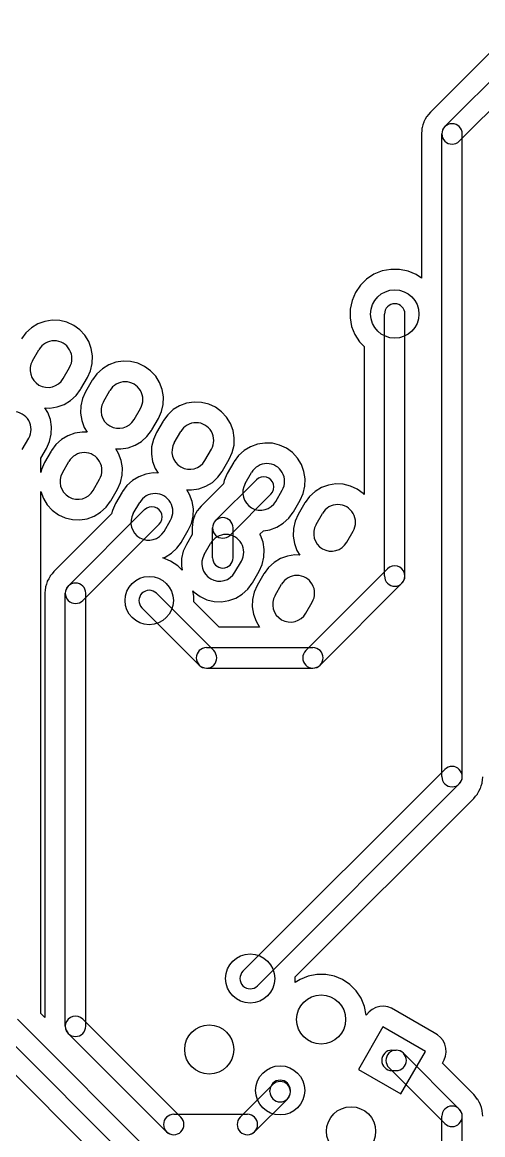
# Model space of a CAD drawing. Extents: x 10 to 213, y -213 to -15.
# Drawn here: x 55.5 to 69.79, y -170.75 to -136.24 of the extents above; entities that cross this region are included whole.
import ezdxf

# ---------------------------------------------------------------- set-up
doc = ezdxf.new("R2010")
doc.units = 0
doc.header["$MEASUREMENT"] = 0
doc.layers.add('BLACK', color=250, linetype='CONTINUOUS')

msp = doc.modelspace()

# ---------------------------------------------------------------- linework, layer by layer
at = {"layer": 'BLACK'}
for p, q in [((85.4549, -122.63), (68.6095, -139.475)), ((85.9039, -123.079), (69.0585, -139.925)), ((75.0336, -132.153), (68.1605, -139.026)), ((75.0336, -132.153), (68.1605, -139.026)), ((68.1046, -139.094), (68.0481, -139.162)), ((68.1046, -139.094), (68.0481, -139.162)), ((68.1605, -139.026), (68.1046, -139.094)), ((68.1605, -139.026), (68.1046, -139.094)), ((67.9289, -139.418), (67.9023, -139.502)), ((67.9289, -139.418), (67.9023, -139.502)), ((67.9546, -139.334), (67.9289, -139.418)), ((67.9546, -139.334), (67.9289, -139.418)), ((67.957, -139.33), (67.9546, -139.334)), ((67.957, -139.33), (67.9546, -139.334)), ((67.9585, -139.325), (67.957, -139.33)), ((67.9585, -139.325), (67.957, -139.33)), ((68.0009, -139.248), (67.9585, -139.325)), ((68.0009, -139.248), (67.9585, -139.325)), ((68.0425, -139.17), (68.0009, -139.248)), ((68.0425, -139.17), (68.0009, -139.248)), ((68.0457, -139.166), (68.0425, -139.17)), ((68.0457, -139.166), (68.0425, -139.17)), ((68.0481, -139.162), (68.0457, -139.166)), ((68.0481, -139.162), (68.0457, -139.166)), ((67.8816, -139.687), (67.8815, -139.696)), ((67.8816, -139.687), (67.8815, -139.696)), ((67.8815, -139.696), (67.8815, -139.697)), ((67.8815, -139.696), (67.8815, -139.697)), ((67.8815, -139.697), (67.8815, -139.697)), ((67.8815, -139.697), (67.8815, -139.7)), ((67.8815, -139.697), (67.8815, -139.697)), ((67.8815, -139.697), (67.8815, -139.7)), ((67.8815, -139.7), (67.8815, -144.174)), ((67.8815, -139.7), (67.8815, -144.174)), ((67.8914, -139.599), (67.8816, -139.687)), ((67.8914, -139.599), (67.8816, -139.687)), ((67.9003, -139.512), (67.8914, -139.599)), ((67.9003, -139.512), (67.8914, -139.599)), ((67.9018, -139.507), (67.9003, -139.512)), ((67.9018, -139.507), (67.9003, -139.512)), ((67.9023, -139.502), (67.9018, -139.507)), ((67.9023, -139.502), (67.9018, -139.507)), ((68.5165, -159.641), (68.5165, -139.7)), ((69.1515, -159.641), (69.1515, -139.7)), ((66.9299, -143.902), (66.6631, -143.953)), ((66.9299, -143.902), (66.6631, -143.953)), ((67.2015, -143.904), (66.9299, -143.902)), ((67.2015, -143.904), (66.9299, -143.902)), ((67.4675, -143.959), (67.2015, -143.904)), ((67.4675, -143.959), (67.2015, -143.904)), ((66.184, -144.203), (65.9899, -144.393)), ((66.184, -144.203), (65.9899, -144.393)), ((66.4112, -144.055), (66.184, -144.203)), ((66.4112, -144.055), (66.184, -144.203)), ((66.6631, -143.953), (66.4112, -144.055)), ((66.6631, -143.953), (66.4112, -144.055)), ((67.7179, -144.064), (67.4675, -143.959)), ((67.7179, -144.064), (67.4675, -143.959)), ((67.8815, -144.174), (67.7179, -144.064)), ((67.8815, -144.174), (67.7179, -144.064)), ((65.8364, -144.618), (65.7294, -144.867)), ((65.8364, -144.618), (65.7294, -144.867)), ((65.9899, -144.393), (65.8364, -144.618)), ((65.9899, -144.393), (65.8364, -144.618)), ((65.7294, -144.867), (65.673, -145.133)), ((65.7294, -144.867), (65.673, -145.133)), ((65.673, -145.133), (65.6692, -145.404)), ((65.673, -145.133), (65.6692, -145.404)), ((66.7385, -153.416), (66.7385, -145.288)), ((67.3735, -153.416), (67.3735, -145.288)), ((55.9818, -145.595), (55.784, -145.715)), ((55.9818, -145.595), (55.784, -145.715)), ((56.1991, -145.516), (55.9818, -145.595)), ((56.1991, -145.516), (55.9818, -145.595)), ((56.4276, -145.481), (56.1991, -145.516)), ((56.4276, -145.481), (56.1991, -145.516)), ((56.6587, -145.49), (56.4276, -145.481)), ((56.6587, -145.49), (56.4276, -145.481)), ((56.8835, -145.545), (56.6587, -145.49)), ((56.8835, -145.545), (56.6587, -145.49)), ((57.0934, -145.642), (56.8835, -145.545)), ((57.0934, -145.642), (56.8835, -145.545)), ((57.2805, -145.778), (57.0934, -145.642)), ((57.2805, -145.778), (57.0934, -145.642)), ((65.6692, -145.404), (65.7182, -145.672)), ((65.6692, -145.404), (65.7182, -145.672)), ((55.6132, -145.871), (55.4759, -146.057)), ((55.6132, -145.871), (55.4759, -146.057)), ((55.784, -145.715), (55.6132, -145.871)), ((55.784, -145.715), (55.6132, -145.871)), ((57.4377, -145.947), (57.2805, -145.778)), ((57.4377, -145.947), (57.2805, -145.778)), ((57.5589, -146.144), (57.4377, -145.947)), ((57.5589, -146.144), (57.4377, -145.947)), ((65.7182, -145.672), (65.8182, -145.924)), ((65.7182, -145.672), (65.8182, -145.924)), ((65.8182, -145.924), (65.9653, -146.152)), ((65.8182, -145.924), (65.9653, -146.152)), ((57.6395, -146.361), (57.5589, -146.144)), ((57.6395, -146.361), (57.5589, -146.144)), ((65.9653, -146.152), (66.1035, -146.296)), ((65.9653, -146.152), (66.1035, -146.296)), ((66.1035, -146.296), (66.1035, -150.884)), ((66.1035, -146.296), (66.1035, -150.884)), ((55.8141, -146.741), (56.0141, -146.395)), ((57.6765, -146.59), (57.6395, -146.361)), ((57.6765, -146.59), (57.6395, -146.361)), ((57.6684, -146.821), (57.6765, -146.59)), ((57.6684, -146.821), (57.6765, -146.59)), ((56.7668, -147.291), (56.9668, -146.945)), ((57.6156, -147.046), (57.6684, -146.821)), ((57.6156, -147.046), (57.6684, -146.821)), ((57.9837, -146.985), (57.8129, -147.141)), ((57.9837, -146.985), (57.8129, -147.141)), ((58.1815, -146.865), (57.9837, -146.985)), ((58.1815, -146.865), (57.9837, -146.985)), ((58.3988, -146.786), (58.1815, -146.865)), ((58.3988, -146.786), (58.1815, -146.865)), ((58.6274, -146.751), (58.3988, -146.786)), ((58.6274, -146.751), (58.3988, -146.786)), ((58.8584, -146.76), (58.6274, -146.751)), ((58.8584, -146.76), (58.6274, -146.751)), ((59.0832, -146.815), (58.8584, -146.76)), ((59.0832, -146.815), (58.8584, -146.76)), ((59.2931, -146.912), (59.0832, -146.815)), ((59.2931, -146.912), (59.0832, -146.815)), ((59.4803, -147.048), (59.2931, -146.912)), ((59.4803, -147.048), (59.2931, -146.912)), ((57.3133, -147.614), (57.52, -147.256)), ((57.3133, -147.614), (57.52, -147.256)), ((57.6673, -147.341), (57.4606, -147.699)), ((57.6673, -147.341), (57.4606, -147.699)), ((57.52, -147.256), (57.6156, -147.046)), ((57.52, -147.256), (57.6156, -147.046)), ((57.6756, -147.327), (57.6673, -147.341)), ((57.6756, -147.327), (57.6673, -147.341)), ((57.8129, -147.141), (57.6756, -147.327)), ((57.8129, -147.141), (57.6756, -147.327)), ((59.6374, -147.217), (59.4803, -147.048)), ((59.6374, -147.217), (59.4803, -147.048)), ((59.7586, -147.414), (59.6374, -147.217)), ((59.7586, -147.414), (59.6374, -147.217)), ((57.1677, -147.815), (57.305, -147.629)), ((57.1677, -147.815), (57.305, -147.629)), ((57.305, -147.629), (57.3133, -147.614)), ((57.305, -147.629), (57.3133, -147.614)), ((57.4606, -147.699), (57.365, -147.91)), ((57.4606, -147.699), (57.365, -147.91)), ((58.0138, -148.011), (58.2138, -147.665)), ((59.8392, -147.631), (59.7586, -147.414)), ((59.8392, -147.631), (59.7586, -147.414)), ((59.8762, -147.86), (59.8392, -147.631)), ((59.8762, -147.86), (59.8392, -147.631)), ((56.7991, -148.091), (56.9969, -147.971)), ((56.7991, -148.091), (56.9969, -147.971)), ((56.9969, -147.971), (57.1677, -147.815)), ((56.9969, -147.971), (57.1677, -147.815)), ((57.365, -147.91), (57.3122, -148.135)), ((57.365, -147.91), (57.3122, -148.135)), ((59.8681, -148.091), (59.8762, -147.86)), ((59.8681, -148.091), (59.8762, -147.86)), ((60.5985, -148.056), (60.3812, -148.135)), ((60.5985, -148.056), (60.3812, -148.135)), ((60.8271, -148.021), (60.5985, -148.056)), ((60.8271, -148.021), (60.5985, -148.056)), ((61.0581, -148.03), (60.8271, -148.021)), ((61.0581, -148.03), (60.8271, -148.021)), ((61.2829, -148.085), (61.0581, -148.03)), ((61.2829, -148.085), (61.0581, -148.03)), ((56.2889, -148.344), (56.1993, -148.199)), ((56.1993, -148.199), (56.3532, -148.205)), ((56.2889, -148.344), (56.1993, -148.199)), ((56.1993, -148.199), (56.3532, -148.205)), ((56.3695, -148.561), (56.2889, -148.344)), ((56.3695, -148.561), (56.2889, -148.344)), ((56.3532, -148.205), (56.5818, -148.17)), ((56.3532, -148.205), (56.5818, -148.17)), ((56.5818, -148.17), (56.7991, -148.091)), ((56.5818, -148.17), (56.7991, -148.091)), ((57.3122, -148.135), (57.3041, -148.366)), ((57.3122, -148.135), (57.3041, -148.366)), ((57.3041, -148.366), (57.3411, -148.595)), ((57.3041, -148.366), (57.3411, -148.595)), ((58.9665, -148.561), (59.1665, -148.215)), ((59.7197, -148.526), (59.8153, -148.316)), ((59.7197, -148.526), (59.8153, -148.316)), ((59.8153, -148.316), (59.8681, -148.091)), ((59.8153, -148.316), (59.8681, -148.091)), ((60.0126, -148.411), (59.8753, -148.597)), ((60.0126, -148.411), (59.8753, -148.597)), ((60.1834, -148.255), (60.0126, -148.411)), ((60.1834, -148.255), (60.0126, -148.411)), ((60.3812, -148.135), (60.1834, -148.255)), ((60.3812, -148.135), (60.1834, -148.255)), ((61.4929, -148.182), (61.2829, -148.085)), ((61.4929, -148.182), (61.2829, -148.085)), ((61.68, -148.318), (61.4929, -148.182)), ((61.68, -148.318), (61.4929, -148.182)), ((61.8371, -148.487), (61.68, -148.318)), ((61.8371, -148.487), (61.68, -148.318)), ((56.4065, -148.789), (56.3695, -148.561)), ((56.4065, -148.789), (56.3695, -148.561)), ((57.3411, -148.595), (57.4217, -148.811)), ((57.3411, -148.595), (57.4217, -148.811)), ((59.513, -148.884), (59.7197, -148.526)), ((59.513, -148.884), (59.7197, -148.526)), ((59.867, -148.611), (59.6603, -148.969)), ((59.867, -148.611), (59.6603, -148.969)), ((59.8753, -148.597), (59.867, -148.611)), ((59.8753, -148.597), (59.867, -148.611)), ((61.9583, -148.684), (61.8371, -148.487)), ((61.9583, -148.684), (61.8371, -148.487)), ((62.0389, -148.901), (61.9583, -148.684)), ((62.0389, -148.901), (61.9583, -148.684)), ((56.3456, -149.246), (56.3984, -149.02)), ((56.3456, -149.246), (56.3984, -149.02)), ((56.3984, -149.02), (56.4065, -148.789)), ((56.3984, -149.02), (56.4065, -148.789)), ((56.9115, -149.065), (56.7137, -149.185)), ((56.9115, -149.065), (56.7137, -149.185)), ((57.1288, -148.986), (56.9115, -149.065)), ((57.1288, -148.986), (56.9115, -149.065)), ((57.3574, -148.95), (57.1288, -148.986)), ((57.3574, -148.95), (57.1288, -148.986)), ((57.5112, -148.957), (57.3574, -148.95)), ((57.5112, -148.957), (57.3574, -148.95)), ((57.4217, -148.811), (57.5112, -148.957)), ((57.4217, -148.811), (57.5112, -148.957)), ((59.1966, -149.241), (59.3674, -149.085)), ((59.1966, -149.241), (59.3674, -149.085)), ((59.3674, -149.085), (59.5047, -148.899)), ((59.3674, -149.085), (59.5047, -148.899)), ((59.5047, -148.899), (59.513, -148.884)), ((59.5047, -148.899), (59.513, -148.884)), ((59.6603, -148.969), (59.5647, -149.18)), ((59.6603, -148.969), (59.5647, -149.18)), ((60.2135, -149.281), (60.4135, -148.935)), ((62.0759, -149.13), (62.0389, -148.901)), ((62.0759, -149.13), (62.0389, -148.901)), ((55.4968, -149.491), (55.6968, -149.144)), ((56.25, -149.456), (56.3456, -149.246)), ((56.25, -149.456), (56.3456, -149.246)), ((56.5429, -149.341), (56.4056, -149.527)), ((56.5429, -149.341), (56.4056, -149.527)), ((56.7137, -149.185), (56.5429, -149.341)), ((56.7137, -149.185), (56.5429, -149.341)), ((58.5529, -149.475), (58.7815, -149.44)), ((58.5529, -149.475), (58.7815, -149.44)), ((58.7815, -149.44), (58.9988, -149.361)), ((58.7815, -149.44), (58.9988, -149.361)), ((58.9988, -149.361), (59.1966, -149.241)), ((58.9988, -149.361), (59.1966, -149.241)), ((59.5119, -149.405), (59.5038, -149.636)), ((59.5119, -149.405), (59.5038, -149.636)), ((59.5647, -149.18), (59.5119, -149.405)), ((59.5647, -149.18), (59.5119, -149.405)), ((62.015, -149.586), (62.0678, -149.361)), ((62.015, -149.586), (62.0678, -149.361)), ((62.0678, -149.361), (62.0759, -149.13)), ((62.0678, -149.361), (62.0759, -149.13)), ((62.5809, -149.405), (62.3831, -149.525)), ((62.5809, -149.405), (62.3831, -149.525)), ((62.7982, -149.326), (62.5809, -149.405)), ((62.7982, -149.326), (62.5809, -149.405)), ((63.0268, -149.291), (62.7982, -149.326)), ((63.0268, -149.291), (62.7982, -149.326)), ((63.2578, -149.3), (63.0268, -149.291)), ((63.2578, -149.3), (63.0268, -149.291)), ((63.4826, -149.355), (63.2578, -149.3)), ((63.4826, -149.355), (63.2578, -149.3)), ((63.6926, -149.452), (63.4826, -149.355)), ((63.6926, -149.452), (63.4826, -149.355)), ((63.8797, -149.588), (63.6926, -149.452)), ((63.8797, -149.588), (63.6926, -149.452)), ((56.0729, -149.763), (56.25, -149.456)), ((56.0729, -149.763), (56.25, -149.456)), ((56.0729, -150.204), (56.0729, -149.763)), ((56.0729, -150.204), (56.0729, -149.763)), ((56.3973, -149.541), (56.1906, -149.899)), ((56.3973, -149.541), (56.1906, -149.899)), ((56.4056, -149.527), (56.3973, -149.541)), ((56.4056, -149.527), (56.3973, -149.541)), ((58.4886, -149.614), (58.399, -149.469)), ((58.399, -149.469), (58.5529, -149.475)), ((58.4886, -149.614), (58.399, -149.469)), ((58.399, -149.469), (58.5529, -149.475)), ((58.5692, -149.831), (58.4886, -149.614)), ((58.5692, -149.831), (58.4886, -149.614)), ((59.5038, -149.636), (59.5408, -149.865)), ((59.5038, -149.636), (59.5408, -149.865)), ((61.1662, -149.831), (61.3662, -149.485)), ((61.7127, -150.154), (61.9194, -149.796)), ((61.7127, -150.154), (61.9194, -149.796)), ((61.9194, -149.796), (62.015, -149.586)), ((61.9194, -149.796), (62.015, -149.586)), ((62.2123, -149.681), (62.075, -149.867)), ((62.2123, -149.681), (62.075, -149.867)), ((62.3831, -149.525), (62.2123, -149.681)), ((62.3831, -149.525), (62.2123, -149.681)), ((64.0368, -149.757), (63.8797, -149.588)), ((64.0368, -149.757), (63.8797, -149.588)), ((64.158, -149.954), (64.0368, -149.757)), ((64.158, -149.954), (64.0368, -149.757)), ((56.095, -150.11), (56.0729, -150.204)), ((56.095, -150.11), (56.0729, -150.204)), ((56.1906, -149.899), (56.095, -150.11)), ((56.1906, -149.899), (56.095, -150.11)), ((56.7438, -150.211), (56.9438, -149.864)), ((58.6062, -150.059), (58.5692, -149.831)), ((58.6062, -150.059), (58.5692, -149.831)), ((58.5981, -150.29), (58.6062, -150.059)), ((58.5981, -150.29), (58.6062, -150.059)), ((59.5408, -149.865), (59.6214, -150.081)), ((59.5408, -149.865), (59.6214, -150.081)), ((59.6214, -150.081), (59.711, -150.227)), ((59.6214, -150.081), (59.711, -150.227)), ((62.0667, -149.881), (61.86, -150.239)), ((62.0667, -149.881), (61.86, -150.239)), ((62.075, -149.867), (62.0667, -149.881)), ((62.075, -149.867), (62.0667, -149.881)), ((64.2386, -150.171), (64.158, -149.954)), ((64.2386, -150.171), (64.158, -149.954)), ((57.6965, -150.761), (57.8965, -150.414)), ((58.5453, -150.516), (58.5981, -150.29)), ((58.5453, -150.516), (58.5981, -150.29)), ((58.9134, -150.455), (58.7426, -150.611)), ((58.9134, -150.455), (58.7426, -150.611)), ((59.1112, -150.335), (58.9134, -150.455)), ((59.1112, -150.335), (58.9134, -150.455)), ((59.3285, -150.256), (59.1112, -150.335)), ((59.3285, -150.256), (59.1112, -150.335)), ((59.5571, -150.22), (59.3285, -150.256)), ((59.5571, -150.22), (59.3285, -150.256)), ((59.711, -150.227), (59.5571, -150.22)), ((59.711, -150.227), (59.5571, -150.22)), ((61.3963, -150.511), (61.5671, -150.355)), ((61.3963, -150.511), (61.5671, -150.355)), ((61.4951, -151.698), (62.7651, -150.428)), ((61.5671, -150.355), (61.7044, -150.169)), ((61.5671, -150.355), (61.7044, -150.169)), ((61.7044, -150.169), (61.7127, -150.154)), ((61.7044, -150.169), (61.7127, -150.154)), ((61.7644, -150.45), (61.7396, -150.556)), ((61.7644, -150.45), (61.7396, -150.556)), ((61.86, -150.239), (61.7644, -150.45)), ((61.86, -150.239), (61.7644, -150.45)), ((62.4132, -150.551), (62.6132, -150.205)), ((64.2756, -150.4), (64.2386, -150.171)), ((64.2756, -150.4), (64.2386, -150.171)), ((64.2675, -150.631), (64.2756, -150.4)), ((64.2675, -150.631), (64.2756, -150.4)), ((56.0729, -166.994), (56.0729, -150.799)), ((56.0729, -150.799), (56.1517, -151.011)), ((56.0729, -166.994), (56.0729, -150.799)), ((56.0729, -150.799), (56.1517, -151.011)), ((58.243, -151.084), (58.4497, -150.726)), ((58.243, -151.084), (58.4497, -150.726)), ((58.597, -150.811), (58.3903, -151.169)), ((58.597, -150.811), (58.3903, -151.169)), ((58.4497, -150.726), (58.5453, -150.516)), ((58.4497, -150.726), (58.5453, -150.516)), ((58.6053, -150.797), (58.597, -150.811)), ((58.6053, -150.797), (58.597, -150.811)), ((58.7426, -150.611), (58.6053, -150.797)), ((58.7426, -150.611), (58.6053, -150.797)), ((60.6883, -150.884), (60.5988, -150.739)), ((60.5988, -150.739), (60.7527, -150.745)), ((60.6883, -150.884), (60.5988, -150.739)), ((60.5988, -150.739), (60.7527, -150.745)), ((60.7527, -150.745), (60.9812, -150.71)), ((60.7527, -150.745), (60.9812, -150.71)), ((60.9812, -150.71), (61.1985, -150.631)), ((60.9812, -150.71), (61.1985, -150.631)), ((61.7396, -150.556), (61.046, -151.249)), ((61.7396, -150.556), (61.046, -151.249)), ((61.1985, -150.631), (61.3963, -150.511)), ((61.1985, -150.631), (61.3963, -150.511)), ((63.3659, -151.101), (63.5659, -150.755)), ((64.2147, -150.856), (64.2675, -150.631)), ((64.2147, -150.856), (64.2675, -150.631)), ((64.5828, -150.795), (64.412, -150.951)), ((64.5828, -150.795), (64.412, -150.951)), ((64.7806, -150.675), (64.5828, -150.795)), ((64.7806, -150.675), (64.5828, -150.795)), ((64.9979, -150.596), (64.7806, -150.675)), ((64.9979, -150.596), (64.7806, -150.675)), ((65.2265, -150.561), (64.9979, -150.596)), ((65.2265, -150.561), (64.9979, -150.596)), ((65.4575, -150.57), (65.2265, -150.561)), ((65.4575, -150.57), (65.2265, -150.561)), ((65.6823, -150.625), (65.4575, -150.57)), ((65.6823, -150.625), (65.4575, -150.57)), ((65.8923, -150.722), (65.6823, -150.625)), ((65.8923, -150.722), (65.6823, -150.625)), ((66.0794, -150.858), (65.8923, -150.722)), ((66.0794, -150.858), (65.8923, -150.722)), ((56.1517, -151.011), (56.2729, -151.208)), ((56.1517, -151.011), (56.2729, -151.208)), ((58.0974, -151.285), (58.2347, -151.098)), ((58.0974, -151.285), (58.2347, -151.098)), ((58.2347, -151.098), (58.243, -151.084)), ((58.2347, -151.098), (58.243, -151.084)), ((58.3903, -151.169), (58.2947, -151.38)), ((58.3903, -151.169), (58.2947, -151.38)), ((58.9435, -151.481), (59.1435, -151.134)), ((60.7689, -151.101), (60.6883, -150.884)), ((60.7689, -151.101), (60.6883, -150.884)), ((60.8059, -151.329), (60.7689, -151.101)), ((60.8059, -151.329), (60.7689, -151.101)), ((61.9441, -152.147), (63.2141, -150.877)), ((63.9124, -151.424), (64.1191, -151.066)), ((63.9124, -151.424), (64.1191, -151.066)), ((64.2664, -151.151), (64.0597, -151.509)), ((64.2664, -151.151), (64.0597, -151.509)), ((64.1191, -151.066), (64.2147, -150.856)), ((64.1191, -151.066), (64.2147, -150.856)), ((64.2747, -151.137), (64.2664, -151.151)), ((64.2747, -151.137), (64.2664, -151.151)), ((64.412, -150.951), (64.2747, -151.137)), ((64.412, -150.951), (64.2747, -151.137)), ((66.1035, -150.884), (66.0794, -150.858)), ((66.1035, -150.884), (66.0794, -150.858)), ((56.2729, -151.208), (56.43, -151.378)), ((56.2729, -151.208), (56.43, -151.378)), ((56.43, -151.378), (56.6171, -151.514)), ((56.43, -151.378), (56.6171, -151.514)), ((58.2699, -151.486), (56.4765, -153.279)), ((58.2699, -151.486), (56.4765, -153.279)), ((56.6171, -151.514), (56.8271, -151.611)), ((56.6171, -151.514), (56.8271, -151.611)), ((56.9255, -153.728), (59.2953, -151.358)), ((57.7288, -151.56), (57.9266, -151.441)), ((57.7288, -151.56), (57.9266, -151.441)), ((57.9266, -151.441), (58.0974, -151.285)), ((57.9266, -151.441), (58.0974, -151.285)), ((58.2947, -151.38), (58.2699, -151.486)), ((58.2947, -151.38), (58.2699, -151.486)), ((60.7978, -151.56), (60.8059, -151.329)), ((60.7978, -151.56), (60.8059, -151.329)), ((60.8865, -151.471), (60.8441, -151.548)), ((60.8865, -151.471), (60.8441, -151.548)), ((60.928, -151.393), (60.8865, -151.471)), ((60.928, -151.393), (60.8865, -151.471)), ((60.9312, -151.389), (60.928, -151.393)), ((60.9312, -151.389), (60.928, -151.393)), ((60.9336, -151.385), (60.9312, -151.389)), ((60.9336, -151.385), (60.9312, -151.389)), ((60.9902, -151.317), (60.9336, -151.385)), ((60.9902, -151.317), (60.9336, -151.385)), ((61.046, -151.249), (60.9902, -151.317)), ((61.046, -151.249), (60.9902, -151.317)), ((63.7668, -151.625), (63.9041, -151.439)), ((63.7668, -151.625), (63.9041, -151.439)), ((63.9041, -151.439), (63.9124, -151.424)), ((63.9041, -151.439), (63.9124, -151.424)), ((64.0597, -151.509), (63.9641, -151.72)), ((64.0597, -151.509), (63.9641, -151.72)), ((64.6129, -151.821), (64.8129, -151.475)), ((56.8271, -151.611), (57.0519, -151.665)), ((56.8271, -151.611), (57.0519, -151.665)), ((57.0519, -151.665), (57.2829, -151.675)), ((57.0519, -151.665), (57.2829, -151.675)), ((57.2829, -151.675), (57.5115, -151.639)), ((57.2829, -151.675), (57.5115, -151.639)), ((57.3745, -154.177), (59.7444, -151.807)), ((57.5115, -151.639), (57.7288, -151.56)), ((57.5115, -151.639), (57.7288, -151.56)), ((59.8962, -152.031), (60.0962, -151.684)), ((60.6494, -151.996), (60.745, -151.786)), ((60.6494, -151.996), (60.745, -151.786)), ((60.745, -151.786), (60.7978, -151.56)), ((60.745, -151.786), (60.7978, -151.56)), ((60.777, -151.822), (60.7672, -151.91)), ((60.777, -151.822), (60.7672, -151.91)), ((60.7858, -151.735), (60.777, -151.822)), ((60.7858, -151.735), (60.777, -151.822)), ((60.7873, -151.73), (60.7858, -151.735)), ((60.7873, -151.73), (60.7858, -151.735)), ((60.7879, -151.725), (60.7873, -151.73)), ((60.7879, -151.725), (60.7873, -151.73)), ((60.8145, -151.641), (60.7879, -151.725)), ((60.8145, -151.641), (60.7879, -151.725)), ((60.8402, -151.557), (60.8145, -151.641)), ((60.8402, -151.557), (60.8145, -151.641)), ((60.8426, -151.552), (60.8402, -151.557)), ((60.8426, -151.552), (60.8402, -151.557)), ((60.8441, -151.548), (60.8426, -151.552)), ((60.8441, -151.548), (60.8426, -151.552)), ((63.3982, -151.901), (63.5961, -151.781)), ((63.3982, -151.901), (63.5961, -151.781)), ((63.5961, -151.781), (63.7668, -151.625)), ((63.5961, -151.781), (63.7668, -151.625)), ((63.9641, -151.72), (63.9113, -151.945)), ((63.9641, -151.72), (63.9113, -151.945)), ((60.4427, -152.354), (60.6494, -151.996)), ((60.4427, -152.354), (60.6494, -151.996)), ((60.7671, -152.132), (60.59, -152.439)), ((60.7671, -152.132), (60.59, -152.439)), ((60.7672, -151.91), (60.7671, -151.919)), ((60.7672, -151.91), (60.7671, -151.919)), ((60.7671, -151.919), (60.7671, -151.92)), ((60.7671, -151.919), (60.7671, -151.92)), ((60.7671, -151.92), (60.7671, -151.92)), ((60.7671, -151.92), (60.7671, -151.923)), ((60.7671, -151.92), (60.7671, -151.92)), ((60.7671, -151.92), (60.7671, -151.923)), ((60.7671, -151.923), (60.7671, -152.132)), ((60.7671, -151.923), (60.7671, -152.132)), ((61.4021, -152.853), (61.4021, -151.923)), ((62.0371, -152.853), (62.0371, -151.923)), ((62.8679, -152.122), (62.9785, -152.011)), ((62.8679, -152.122), (62.9785, -152.011)), ((62.888, -152.154), (62.8679, -152.122)), ((62.888, -152.154), (62.8679, -152.122)), ((62.9686, -152.371), (62.888, -152.154)), ((62.9686, -152.371), (62.888, -152.154)), ((62.9785, -152.011), (63.1809, -151.98)), ((62.9785, -152.011), (63.1809, -151.98)), ((63.1809, -151.98), (63.3982, -151.901)), ((63.1809, -151.98), (63.3982, -151.901)), ((63.9113, -151.945), (63.9032, -152.176)), ((63.9113, -151.945), (63.9032, -152.176)), ((63.9032, -152.176), (63.9402, -152.405)), ((63.9032, -152.176), (63.9402, -152.405)), ((65.5656, -152.371), (65.7656, -152.025)), ((60.1263, -152.711), (60.2971, -152.555)), ((60.1263, -152.711), (60.2971, -152.555)), ((60.2971, -152.555), (60.4344, -152.368)), ((60.2971, -152.555), (60.4344, -152.368)), ((60.4344, -152.368), (60.4427, -152.354)), ((60.4344, -152.368), (60.4427, -152.354)), ((60.59, -152.439), (60.4944, -152.65)), ((60.59, -152.439), (60.4944, -152.65)), ((61.1432, -152.751), (61.3432, -152.404)), ((63.0056, -152.599), (62.9686, -152.371)), ((63.0056, -152.599), (62.9686, -152.371)), ((63.9402, -152.405), (64.0208, -152.621)), ((63.9402, -152.405), (64.0208, -152.621)), ((59.8619, -152.855), (59.9285, -152.83)), ((59.8619, -152.855), (59.9285, -152.83)), ((60.0979, -152.954), (59.8619, -152.855)), ((60.0979, -152.954), (59.8619, -152.855)), ((59.9285, -152.83), (60.1263, -152.711)), ((59.9285, -152.83), (60.1263, -152.711)), ((60.4416, -152.875), (60.4335, -153.106)), ((60.4416, -152.875), (60.4335, -153.106)), ((60.4944, -152.65), (60.4416, -152.875)), ((60.4944, -152.65), (60.4416, -152.875)), ((62.9447, -153.056), (62.9975, -152.83)), ((62.9447, -153.056), (62.9975, -152.83)), ((62.9975, -152.83), (63.0056, -152.599)), ((62.9975, -152.83), (63.0056, -152.599)), ((63.5106, -152.875), (63.3128, -152.995)), ((63.5106, -152.875), (63.3128, -152.995)), ((63.7279, -152.796), (63.5106, -152.875)), ((63.7279, -152.796), (63.5106, -152.875)), ((63.9565, -152.76), (63.7279, -152.796)), ((63.9565, -152.76), (63.7279, -152.796)), ((64.1104, -152.767), (63.9565, -152.76)), ((64.1104, -152.767), (63.9565, -152.76)), ((64.0208, -152.621), (64.1104, -152.767)), ((64.0208, -152.621), (64.1104, -152.767)), ((60.3231, -153.106), (60.0979, -152.954)), ((60.3231, -153.106), (60.0979, -152.954)), ((60.455, -153.238), (60.3231, -153.106)), ((60.455, -153.238), (60.3231, -153.106)), ((60.4335, -153.106), (60.455, -153.238)), ((60.4335, -153.106), (60.455, -153.238)), ((62.0959, -153.301), (62.2959, -152.954)), ((62.8491, -153.266), (62.9447, -153.056)), ((62.8491, -153.266), (62.9447, -153.056)), ((63.142, -153.151), (63.0047, -153.337)), ((63.142, -153.151), (63.0047, -153.337)), ((63.3128, -152.995), (63.142, -153.151)), ((63.3128, -152.995), (63.142, -153.151)), ((64.2915, -155.731), (66.8315, -153.191)), ((56.2706, -153.586), (56.2449, -153.671)), ((56.2706, -153.586), (56.2449, -153.671)), ((56.273, -153.582), (56.2706, -153.586)), ((56.273, -153.582), (56.2706, -153.586)), ((56.2745, -153.577), (56.273, -153.582)), ((56.2745, -153.577), (56.273, -153.582)), ((56.3169, -153.5), (56.2745, -153.577)), ((56.3169, -153.5), (56.2745, -153.577)), ((56.3585, -153.423), (56.3169, -153.5)), ((56.3585, -153.423), (56.3169, -153.5)), ((56.3617, -153.419), (56.3585, -153.423)), ((56.3617, -153.419), (56.3585, -153.423)), ((56.3641, -153.414), (56.3617, -153.419)), ((56.3641, -153.414), (56.3617, -153.419)), ((56.4206, -153.347), (56.3641, -153.414)), ((56.4206, -153.347), (56.3641, -153.414)), ((56.4765, -153.279), (56.4206, -153.347)), ((56.4765, -153.279), (56.4206, -153.347)), ((62.6424, -153.624), (62.8491, -153.266)), ((62.6424, -153.624), (62.8491, -153.266)), ((62.9964, -153.351), (62.7897, -153.709)), ((62.9964, -153.351), (62.7897, -153.709)), ((63.0047, -153.337), (62.9964, -153.351)), ((63.0047, -153.337), (62.9964, -153.351)), ((56.1976, -153.939), (56.1975, -153.949)), ((56.1976, -153.939), (56.1975, -153.949)), ((56.2074, -153.852), (56.1976, -153.939)), ((56.2074, -153.852), (56.1976, -153.939)), ((56.2163, -153.764), (56.2074, -153.852)), ((56.2163, -153.764), (56.2074, -153.852)), ((56.2178, -153.759), (56.2163, -153.764)), ((56.2178, -153.759), (56.2163, -153.764)), ((56.2183, -153.754), (56.2178, -153.759)), ((56.2183, -153.754), (56.2178, -153.759)), ((56.2449, -153.671), (56.2183, -153.754)), ((56.2449, -153.671), (56.2183, -153.754)), ((60.8211, -154.042), (60.7874, -153.872)), ((60.7874, -153.872), (60.8295, -153.918)), ((60.8211, -154.042), (60.7874, -153.872)), ((60.7874, -153.872), (60.8295, -153.918)), ((60.8295, -153.918), (61.0166, -154.054)), ((60.8295, -153.918), (61.0166, -154.054)), ((62.3261, -153.981), (62.4968, -153.825)), ((62.3261, -153.981), (62.4968, -153.825)), ((62.4968, -153.825), (62.6341, -153.638)), ((62.4968, -153.825), (62.6341, -153.638)), ((62.6341, -153.638), (62.6424, -153.624)), ((62.6341, -153.638), (62.6424, -153.624)), ((62.6941, -153.92), (62.6413, -154.145)), ((62.6941, -153.92), (62.6413, -154.145)), ((62.7897, -153.709), (62.6941, -153.92)), ((62.7897, -153.709), (62.6941, -153.92)), ((63.3429, -154.021), (63.5429, -153.674)), ((64.7405, -156.181), (67.2805, -153.641)), ((56.1975, -153.949), (56.1975, -153.949)), ((56.1975, -153.949), (56.1975, -153.949)), ((56.1975, -153.949), (56.1975, -153.952)), ((56.1975, -153.949), (56.1975, -153.949)), ((56.1975, -153.949), (56.1975, -153.949)), ((56.1975, -153.949), (56.1975, -153.952)), ((56.1975, -153.952), (56.1975, -167.118)), ((56.1975, -153.952), (56.1975, -167.118)), ((56.8325, -167.386), (56.8325, -153.952)), ((57.4675, -167.386), (57.4675, -153.952)), ((59.6605, -153.953), (61.4385, -155.731)), ((60.8187, -154.214), (60.8211, -154.042)), ((60.8187, -154.214), (60.8211, -154.042)), ((61.6085, -155.004), (60.8187, -154.214)), ((61.6085, -155.004), (60.8187, -154.214)), ((61.0166, -154.054), (61.2265, -154.151)), ((61.0166, -154.054), (61.2265, -154.151)), ((61.2265, -154.151), (61.4513, -154.205)), ((61.2265, -154.151), (61.4513, -154.205)), ((61.4513, -154.205), (61.6824, -154.215)), ((61.4513, -154.205), (61.6824, -154.215)), ((61.6824, -154.215), (61.9109, -154.179)), ((61.6824, -154.215), (61.9109, -154.179)), ((61.9109, -154.179), (62.1282, -154.1)), ((61.9109, -154.179), (62.1282, -154.1)), ((62.1282, -154.1), (62.3261, -153.981)), ((62.1282, -154.1), (62.3261, -153.981)), ((62.6413, -154.145), (62.6332, -154.376)), ((62.6413, -154.145), (62.6332, -154.376)), ((64.2956, -154.571), (64.4956, -154.224)), ((59.2115, -154.403), (60.9895, -156.181)), ((62.6332, -154.376), (62.6702, -154.604)), ((62.6332, -154.376), (62.6702, -154.604)), ((62.6702, -154.604), (62.7508, -154.821)), ((62.6702, -154.604), (62.7508, -154.821)), ((62.7508, -154.821), (62.863, -155.004)), ((62.7508, -154.821), (62.863, -155.004)), ((62.863, -155.004), (61.6085, -155.004)), ((62.863, -155.004), (61.6085, -155.004)), ((61.214, -155.639), (64.516, -155.639)), ((61.214, -156.274), (64.516, -156.274)), ((68.6095, -159.417), (62.3458, -165.681)), ((69.7677, -159.83), (69.7766, -159.742)), ((69.7677, -159.83), (69.7766, -159.742)), ((69.7766, -159.742), (69.7864, -159.655)), ((69.7766, -159.742), (69.7864, -159.655)), ((69.7864, -159.655), (69.7865, -159.645)), ((69.7864, -159.655), (69.7865, -159.645)), ((69.0585, -159.866), (62.7948, -166.13)), ((69.6255, -160.171), (69.6671, -160.094)), ((69.6255, -160.171), (69.6671, -160.094)), ((69.6671, -160.094), (69.7095, -160.017)), ((69.6671, -160.094), (69.7095, -160.017)), ((69.7095, -160.017), (69.711, -160.012)), ((69.7095, -160.017), (69.711, -160.012)), ((69.711, -160.012), (69.7134, -160.007)), ((69.711, -160.012), (69.7134, -160.007)), ((69.7134, -160.007), (69.7391, -159.923)), ((69.7134, -160.007), (69.7391, -159.923)), ((69.7391, -159.923), (69.7657, -159.839)), ((69.7391, -159.923), (69.7657, -159.839)), ((69.7657, -159.839), (69.7662, -159.834)), ((69.7657, -159.839), (69.7662, -159.834)), ((69.7662, -159.834), (69.7677, -159.83)), ((69.7662, -159.834), (69.7677, -159.83)), ((63.9661, -165.856), (69.5075, -160.315)), ((63.9661, -165.856), (69.5075, -160.315)), ((69.5075, -160.315), (69.5634, -160.247)), ((69.5075, -160.315), (69.5634, -160.247)), ((69.5634, -160.247), (69.6199, -160.18)), ((69.5634, -160.247), (69.6199, -160.18)), ((69.6199, -160.18), (69.6223, -160.175)), ((69.6199, -160.18), (69.6223, -160.175)), ((69.6223, -160.175), (69.6255, -160.171)), ((69.6223, -160.175), (69.6255, -160.171)), ((63.9637, -166.033), (63.9661, -165.856)), ((63.9637, -166.033), (63.9661, -165.856)), ((64.1196, -165.931), (63.9637, -166.033)), ((64.1196, -165.931), (63.9637, -166.033)), ((64.3737, -165.829), (64.1196, -165.931)), ((64.3737, -165.829), (64.1196, -165.931)), ((64.6428, -165.777), (64.3737, -165.829)), ((64.6428, -165.777), (64.3737, -165.829)), ((64.9167, -165.779), (64.6428, -165.777)), ((64.9167, -165.779), (64.6428, -165.777)), ((65.1851, -165.834), (64.9167, -165.779)), ((65.1851, -165.834), (64.9167, -165.779)), ((65.4377, -165.94), (65.1851, -165.834)), ((65.4377, -165.94), (65.1851, -165.834)), ((65.6648, -166.094), (65.4377, -165.94)), ((65.6648, -166.094), (65.4377, -165.94)), ((65.8578, -166.288), (65.6648, -166.094)), ((65.8578, -166.288), (65.6648, -166.094)), ((66.0094, -166.516), (65.8578, -166.288)), ((66.0094, -166.516), (65.8578, -166.288)), ((66.1138, -166.769), (66.0094, -166.516)), ((66.1138, -166.769), (66.0094, -166.516)), ((56.1975, -167.118), (56.0729, -166.994)), ((56.1975, -167.118), (56.0729, -166.994)), ((66.1671, -167.038), (66.1138, -166.769)), ((66.1671, -167.038), (66.1138, -166.769)), ((66.1746, -167.029), (66.167, -167.042)), ((66.1746, -167.029), (66.167, -167.042)), ((66.167, -167.042), (66.1671, -167.038)), ((66.167, -167.042), (66.1671, -167.038)), ((66.2573, -166.936), (66.1746, -167.029)), ((66.2573, -166.936), (66.1746, -167.029)), ((66.3565, -166.861), (66.2573, -166.936)), ((66.3565, -166.861), (66.2573, -166.936)), ((66.4684, -166.806), (66.3565, -166.861)), ((66.4684, -166.806), (66.3565, -166.861)), ((66.5888, -166.774), (66.4684, -166.806)), ((66.5888, -166.774), (66.4684, -166.806)), ((66.7131, -166.767), (66.5888, -166.774)), ((66.7131, -166.767), (66.5888, -166.774)), ((66.8365, -166.783), (66.7131, -166.767)), ((66.8365, -166.783), (66.7131, -166.767)), ((66.9544, -166.823), (66.8365, -166.783)), ((66.9544, -166.823), (66.8365, -166.783)), ((68.2783, -167.587), (66.9544, -166.823)), ((68.2783, -167.587), (66.9544, -166.823)), ((61.9465, -173.765), (55.3449, -167.164)), ((60.4225, -170.209), (57.3745, -167.161)), ((61.4975, -174.215), (54.8959, -167.613)), ((59.9735, -170.659), (56.9255, -167.611)), ((66.6908, -167.404), (65.9288, -168.724)), ((68.0106, -168.166), (66.6908, -167.404)), ((68.3857, -167.65), (68.2783, -167.587)), ((68.3857, -167.65), (68.2783, -167.587)), ((68.4788, -167.733), (68.3857, -167.65)), ((68.4788, -167.733), (68.3857, -167.65)), ((68.5541, -167.832), (68.4788, -167.733)), ((68.5541, -167.832), (68.4788, -167.733)), ((54.4469, -168.062), (61.0485, -174.664)), ((54.4469, -168.062), (61.0485, -174.664)), ((68.6087, -167.944), (68.5541, -167.832)), ((68.6087, -167.944), (68.5541, -167.832)), ((68.6405, -168.064), (68.6087, -167.944)), ((68.6405, -168.064), (68.6087, -167.944)), ((68.6483, -168.189), (68.6405, -168.064)), ((68.6483, -168.189), (68.6405, -168.064)), ((66.9697, -168.128), (67.0991, -168.128)), ((67.2486, -169.486), (68.0106, -168.166)), ((67.3237, -168.221), (69.0585, -169.955)), ((68.5329, -168.532), (68.5917, -168.43)), ((68.5329, -168.532), (68.5917, -168.43)), ((68.5917, -168.43), (68.6318, -168.312)), ((68.5917, -168.43), (68.6318, -168.312)), ((68.6318, -168.312), (68.6483, -168.189)), ((68.6318, -168.312), (68.6483, -168.189)), ((65.9288, -168.724), (67.2486, -169.486)), ((66.8746, -168.67), (68.6095, -170.405)), ((66.9697, -168.763), (67.0991, -168.763)), ((69.5075, -169.506), (68.5329, -168.532)), ((69.5075, -169.506), (68.5329, -168.532)), ((63.2755, -169.193), (62.2595, -170.209)), ((63.1825, -169.418), (63.1825, -169.375)), ((63.8175, -169.418), (63.8175, -169.375)), ((63.7245, -169.643), (62.7085, -170.659)), ((69.5097, -169.509), (69.5075, -169.506)), ((69.5097, -169.509), (69.5075, -169.506)), ((69.5099, -169.509), (69.5097, -169.509)), ((69.5099, -169.509), (69.5097, -169.509)), ((69.51, -169.509), (69.5099, -169.509)), ((69.51, -169.509), (69.5099, -169.509)), ((69.5169, -169.516), (69.51, -169.509)), ((69.5169, -169.516), (69.51, -169.509)), ((69.5718, -169.585), (69.5169, -169.516)), ((69.5718, -169.585), (69.5169, -169.516)), ((69.6274, -169.653), (69.5718, -169.585)), ((69.6274, -169.653), (69.5718, -169.585)), ((69.6297, -169.657), (69.6274, -169.653)), ((69.6297, -169.657), (69.6274, -169.653)), ((69.6328, -169.661), (69.6297, -169.657)), ((69.6328, -169.661), (69.6297, -169.657)), ((69.6733, -169.739), (69.6328, -169.661)), ((69.6733, -169.739), (69.6328, -169.661)), ((69.7146, -169.817), (69.6733, -169.739)), ((69.7146, -169.817), (69.6733, -169.739)), ((69.7161, -169.822), (69.7146, -169.817)), ((69.7161, -169.822), (69.7146, -169.817)), ((60.198, -170.117), (62.484, -170.117)), ((69.7184, -169.826), (69.7161, -169.822)), ((69.7184, -169.826), (69.7161, -169.822)), ((69.7429, -169.911), (69.7184, -169.826)), ((69.7429, -169.911), (69.7184, -169.826)), ((69.7684, -169.995), (69.7429, -169.911)), ((69.7684, -169.995), (69.7429, -169.911)), ((69.7688, -170), (69.7684, -169.995)), ((69.7688, -170), (69.7684, -169.995)), ((69.7702, -170.005), (69.7688, -170)), ((69.7702, -170.005), (69.7688, -170)), ((69.7779, -170.092), (69.7702, -170.005)), ((69.7779, -170.092), (69.7702, -170.005)), ((69.7865, -170.18), (69.7779, -170.092)), ((69.7865, -170.18), (69.7779, -170.092)), ((68.5165, -172.72), (68.5165, -170.18)), ((69.1515, -172.72), (69.1515, -170.18))]:
    msp.add_line(p, q, dxfattribs=at)
for centre, radius in [((67.056, -145.288), 0.75), ((59.436, -154.178), 0.75), ((62.5703, -165.905), 0.762), ((64.77, -167.175), 0.762), ((61.3003, -168.105), 0.762), ((63.5, -169.375), 0.762), ((65.6997, -170.645), 0.762)]:
    msp.add_circle(centre, radius, dxfattribs=at)
for centre, radius, start, end in [((68.834, -139.7), 0.3175, 360, 540), ((68.834, -139.7), 0.3175, 135, 315), ((67.056, -145.288), 0.3175, 360, 540), ((56.4904, -146.67), 0.55, 330, 510), ((56.2904, -147.016), 0.55, 150, 330), ((58.6901, -147.94), 0.55, 330, 510), ((58.4901, -148.286), 0.55, 150, 330), ((55.2204, -148.869), 0.55, 330, 510), ((60.8899, -149.21), 0.55, 330, 510), ((60.6899, -149.556), 0.55, 150, 330), ((57.4201, -150.139), 0.55, 330, 510), ((63.0896, -150.48), 0.55, 330, 510), ((57.2201, -150.486), 0.55, 150, 330), ((62.9896, -150.653), 0.3175, 315, 495), ((62.8896, -150.826), 0.55, 150, 330), ((59.6199, -151.409), 0.55, 330, 510), ((59.4199, -151.756), 0.55, 150, 330), ((59.5199, -151.583), 0.3175, 315, 495), ((65.2893, -151.75), 0.55, 330, 510), ((61.7196, -151.923), 0.3175, 360, 540), ((61.7196, -151.923), 0.3175, 135, 315), ((65.0893, -152.096), 0.55, 150, 330), ((61.8196, -152.679), 0.55, 330, 510), ((61.6196, -153.026), 0.55, 150, 330), ((61.7196, -152.853), 0.3175, 180, 360), ((67.056, -153.416), 0.3175, 315, 495), ((64.0193, -153.949), 0.55, 330, 510), ((67.056, -153.416), 0.3175, 180, 360), ((57.15, -153.952), 0.3175, 360, 540), ((57.15, -153.952), 0.3175, 135, 315), ((59.436, -154.178), 0.3175, 45, 225), ((63.8193, -154.296), 0.55, 150, 330), ((61.214, -155.956), 0.3175, 90, 270), ((64.516, -155.956), 0.3175, 270, 450), ((61.214, -155.956), 0.3175, 225, 405), ((64.516, -155.956), 0.3175, 135, 315), ((68.834, -159.641), 0.3175, -45, 135), ((68.834, -159.641), 0.3175, 180, 360), ((62.5703, -165.905), 0.3175, 135, 315), ((57.15, -167.386), 0.3175, 405, 585), ((57.15, -167.386), 0.3175, 180, 360), ((66.9697, -168.445), 0.3175, 90, 270), ((67.0991, -168.445), 0.3175, 45, 225), ((67.0991, -168.445), 0.3175, 270, 450), ((63.5, -169.375), 0.3175, 360, 540), ((63.5, -169.418), 0.3175, -45, 135), ((63.5, -169.418), 0.3175, 180, 360), ((60.198, -170.434), 0.3175, 90, 270), ((62.484, -170.434), 0.3175, 270, 450), ((68.834, -170.18), 0.3175, 360, 540), ((68.834, -170.18), 0.3175, 225, 405), ((60.198, -170.434), 0.3175, 225, 405), ((62.484, -170.434), 0.3175, 135, 315)]:
    msp.add_arc(centre, radius, start, end, dxfattribs=at)

doc.saveas('drawing.dxf')
